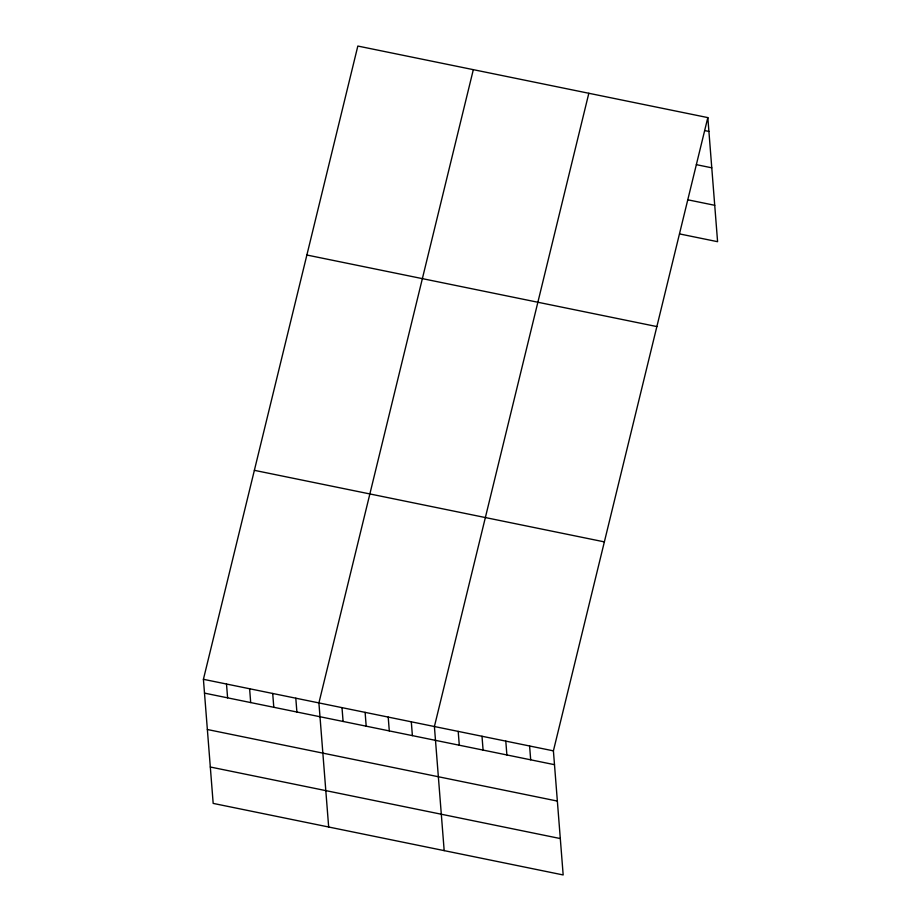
<?xml version="1.0" encoding="UTF-8"?>
<svg xmlns="http://www.w3.org/2000/svg" width="921" height="921" viewBox="0 0 921 921"><rect width="100%" height="100%" fill="white"/><g stroke="black" fill="none" stroke-linecap="round" stroke-linejoin="round"><path stroke-width="1.38" d="M707.823 117.6L553.406 750.857L563.168 874.95L213.177 803.4L203.414 679.307L357.832 46.05L707.823 117.6L717.586 241.693L679.79 233.969M473.325 69.662L318.908 702.919L328.67 827.012M588.83 93.274L434.401 726.531L444.175 850.624M704.715 130.563L708.917 131.427M696.38 164.663L711.772 167.818M688.125 199.869L714.731 205.302M306.877 255.025L656.869 326.575M254.369 470.332L604.36 541.882M203.414 679.307L553.406 750.857M204.497 693.122L554.488 764.683M207.363 729.513L557.355 801.074M210.31 767.009L560.302 838.559M529.598 745.987L530.692 759.813M505.802 741.129L506.884 754.955M482.005 736.259L483.088 750.085M458.198 731.401L459.291 745.216M411.307 721.811L412.389 735.626M388.202 717.079L389.295 730.906M365.107 712.359L366.19 726.185M342.002 707.639L343.096 721.465M295.802 698.199L296.896 712.014M272.708 693.467L273.79 707.293M249.614 688.747L250.696 702.573M226.508 684.027L227.602 697.853"/></g></svg>
